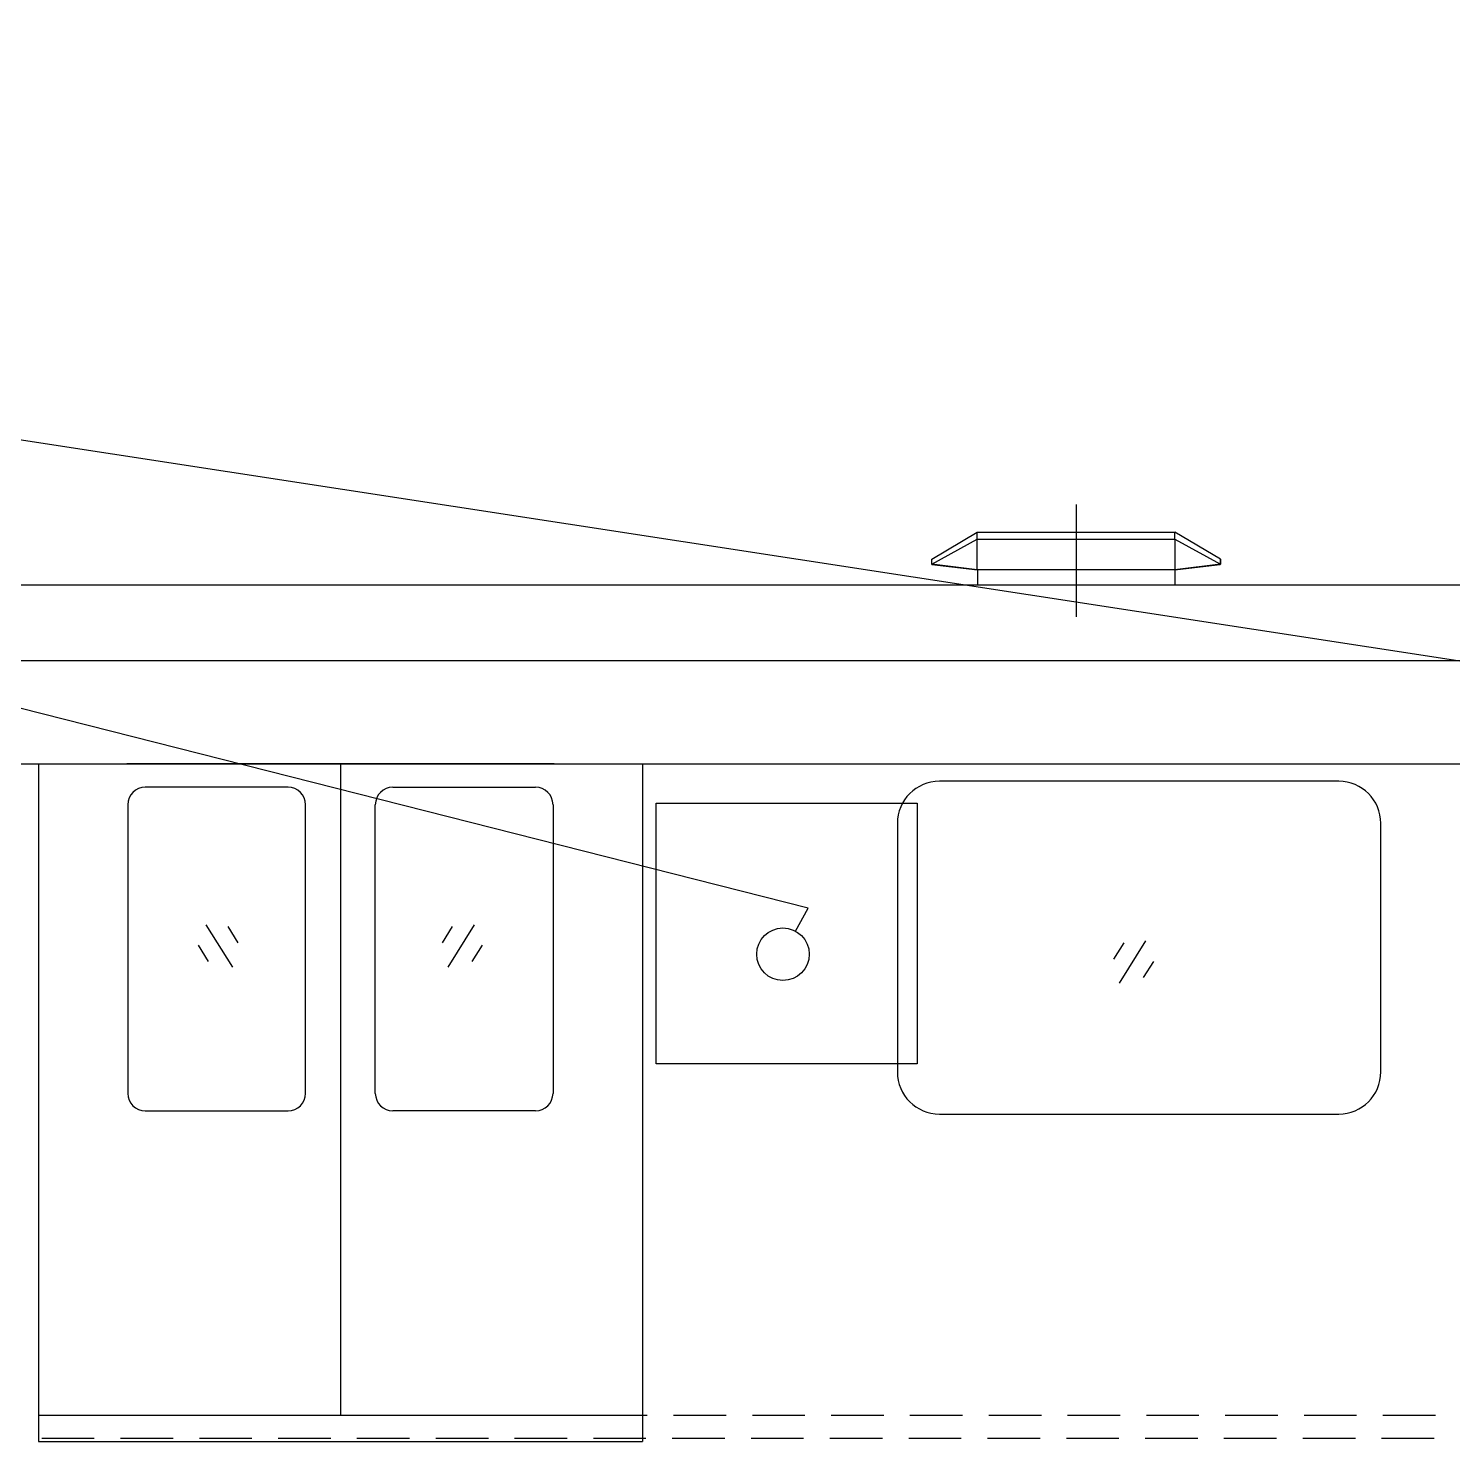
# Model space of a CAD drawing. Extents: x 39751 to 116307, y -36149 to -14965.
# Drawn here: x 55305 to 59370, y -20241 to -16207 of the extents above; entities that cross this region are included whole.
import ezdxf

# ---------------------------------------------------------------- set-up
doc = ezdxf.new("R2010")
doc.units = 0
doc.header["$LTSCALE"] = 1500
for name, pattern in [('CENTER', [1.32, 1.2, -0.05, 0.02, -0.05]), ('HIDDEN1', [0.15, 0.1, -0.05]), ('PHAN', [0.76, 0.57, -0.05, 0.02, -0.05, 0.02, -0.05]), ('PHANTOM', [0.95, 0.76, -0.05, 0.02, -0.05, 0.02, -0.05])]:
    doc.linetypes.add(name, pattern=pattern)
for name, color, linetype in [('1', 1, 'CENTER'), ('3', 3, 'Continuous'), ('confine0', 7, 'Continuous'), ('confine5', 4, 'CENTER'), ('confine9', 1, 'PHAN'), ('confinea', 3, 'Continuous')]:
    doc.layers.add(name, color=color, linetype=linetype)

# ---------------------------------------------------------------- blocks, each defined once
blk = doc.blocks.new('_DotBlank')
at = {"color": 0, "linetype": 'ByBlock', "lineweight": -2}
blk.add_line((-0.5, 0), (-1, 0), dxfattribs=at)
blk.add_circle((0, 0), 0.5, dxfattribs=at)

msp = doc.modelspace()

# ---------------------------------------------------------------- linework, layer by layer
at = {"color": 7, "ltscale": 0.1889}
for p, q in [((57883.7, -17722), (58013.7, -17645)), ((58707.7, -17722), (58577.7, -17645))]:
    msp.add_line(p, q, dxfattribs=at)
at = {"color": 7, "ltscale": 0.185448}
for p, q in [((57883.7, -17735.9), (58013.7, -17664.4)), ((58577.7, -17664.4), (58707.7, -17735.9))]:
    msp.add_line(p, q, dxfattribs=at)
at = {"color": 7}
for p, q in [((58013.7, -17645), (58577.7, -17645)), ((58013.7, -17664.4), (58577.7, -17664.4)), ((58577.7, -17751.9), (58013.7, -17751.9)), ((58577.4, -17752.8), (58014, -17752.8))]:
    msp.add_line(p, q, dxfattribs=at)
at = {"color": 7, "ltscale": 0.024355}
for p, q in [((58013.7, -17664.4), (58013.7, -17645)), ((58577.7, -17664.4), (58577.7, -17645))]:
    msp.add_line(p, q, dxfattribs=at)
at = {"color": 7, "ltscale": 0.109364}
for p, q in [((58013.7, -17751.9), (58013.7, -17664.4)), ((58577.7, -17664.4), (58577.7, -17751.9))]:
    msp.add_line(p, q, dxfattribs=at)
at = {"color": 7, "ltscale": 0.017397}
for p, q in [((57883.7, -17735.9), (57883.7, -17722)), ((58707.7, -17722), (58707.7, -17735.9)), ((58707.7, -17735.9), (58707.7, -17722))]:
    msp.add_line(p, q, dxfattribs=at)
at = {"color": 7, "ltscale": 0.001439}
for p, q in [((57884.3, -17736.9), (57883.7, -17735.9)), ((58707, -17736.9), (58707.7, -17735.9)), ((58707.7, -17735.9), (58707, -17736.9))]:
    msp.add_line(p, q, dxfattribs=at)
at = {"color": 7, "ltscale": 0.163727}
for p, q in [((58013.7, -17751.9), (57883.7, -17735.9)), ((58707.7, -17735.9), (58577.7, -17751.9))]:
    msp.add_line(p, q, dxfattribs=at)
at = {"color": 7, "ltscale": 0.163295}
for p, q in [((58014, -17752.8), (57884.3, -17736.9)), ((57884.3, -17736.9), (58014, -17752.8)), ((58707, -17736.9), (58577.4, -17752.8))]:
    msp.add_line(p, q, dxfattribs=at)
at = {"color": 7, "ltscale": 0.001106}
msp.add_line((58013.7, -17751.9), (58014, -17752.8), dxfattribs=at)
at = {"color": 7, "linetype": 'PHANTOM', "ltscale": 0.054045}
for p, q in [((58014, -17752.8), (58014, -17796)), ((58577.4, -17752.8), (58577.4, -17796))]:
    msp.add_line(p, q, dxfattribs=at)
at = {"color": 7, "ltscale": 0.247119}
msp.add_line((58211.7, -17752.8), (58014, -17752.8), dxfattribs=at)
at = {"color": 7, "ltscale": 0.020001}
for p, q in [((58235.7, -17752.8), (58219.7, -17752.8)), ((58291.7, -17752.8), (58275.7, -17752.8))]:
    msp.add_line(p, q, dxfattribs=at)
at = {"color": 7, "ltscale": 0.347113}
msp.add_line((58577.4, -17752.8), (58299.7, -17752.8), dxfattribs=at)
at = {"color": 7, "ltscale": 0.16329}
msp.add_line((58577.4, -17752.8), (58707, -17736.9), dxfattribs=at)
at = {"color": 7, "ltscale": 0.001104}
msp.add_line((58577.4, -17752.8), (58577.7, -17751.9), dxfattribs=at)
at = {"color": 7, "ltscale": 4.57764e-06}
msp.add_line((58707, -17736.9), (58707, -17736.9), dxfattribs=at)
for p, q in [((45205.7, -18011), (67135.7, -18011)), ((45205.7, -18306), (67135.7, -18306)), ((55333.7, -20166), (57057.7, -20166)), ((55333.7, -20241), (57057.7, -20241))]:
    msp.add_line(p, q)
at = {"layer": '1'}
msp.add_lwpolyline([(57097.3, -18418.5), (57841.7, -18418.5), (57841.7, -19162.9), (57097.3, -19162.9)], close=True, dxfattribs=at)
at = {"layer": '3'}
for p, q in [((57531.2, -18718.3), (47630.3, -16206.8)), ((47630.3, -16206.8), (64114.4, -18736.9))]:
    msp.add_line(p, q, dxfattribs=at)
at = {"layer": 'confine0'}
for p, q in [((67215.7, -17796), (46387, -17796)), ((55333.7, -18306), (55333.7, -20241)), ((56805.7, -18306), (55585.7, -18306)), ((56195.7, -18306), (56195.7, -20166)), ((56195.7, -18306), (56195.7, -20166)), ((56195.7, -18306), (56195.7, -20166)), ((56195.7, -18306), (56195.7, -20166)), ((57057.7, -18306), (57057.7, -20241)), ((59045.7, -18356), (57905.7, -18356)), ((57785.7, -18476), (57785.7, -19186)), ((59165.7, -19186), (59165.7, -18476)), ((57905.7, -19306), (59045.7, -19306))]:
    msp.add_line(p, q, dxfattribs=at)
at = {"layer": 'confine0', "color": 0}
for p, q in [((56046.1, -18373), (55638.7, -18373)), ((56345.3, -18373), (56752.6, -18373)), ((55588.7, -18423), (55588.7, -19247)), ((56096.1, -19247), (56096.1, -18423)), ((56295.3, -19247), (56295.3, -18423)), ((56802.6, -18423), (56802.6, -19247)), ((55888.2, -18886.3), (55812.9, -18765.6)), ((55904.2, -18817.5), (55875.2, -18771)), ((56487.1, -18817.5), (56516.1, -18771)), ((56503.1, -18886.3), (56578.4, -18765.6)), ((58403.8, -18863.6), (58432.8, -18817.1)), ((58419.8, -18932.4), (58495.1, -18811.7)), ((55819.4, -18870.4), (55790.4, -18823.9)), ((56572, -18870.4), (56601, -18823.9)), ((58488.7, -18916.6), (58517.7, -18870.1)), ((55638.7, -19297), (56046.1, -19297)), ((56752.6, -19297), (56345.3, -19297))]:
    msp.add_line(p, q, dxfattribs=at)
for centre, start, end in [((55638.7, -18423), 90, 180), ((56046.1, -18423), 0, 90), ((56345.3, -18423), 90, 180), ((56752.6, -18423), 0, 90), ((55638.7, -19247), 180, 270), ((56046.1, -19247), 270, 0), ((56345.3, -19247), 180, 270), ((56752.6, -19247), 270, 0)]:
    msp.add_arc(centre, 50, start, end, dxfattribs=at)
at = {"layer": 'confine0'}
for centre, start, end in [((57905.7, -18476), 90, 180), ((59045.7, -18476), 0, 90), ((57905.7, -19186), 180, 270), ((59045.7, -19186), 270, 0)]:
    msp.add_arc(centre, 120, start, end, dxfattribs=at)
at = {"layer": 'confine5'}
msp.add_line((58295.7, -17565.9), (58295.7, -17886.4), dxfattribs=at)
at = {"layer": 'confine9', "color": 2, "linetype": 'HIDDEN1'}
for p, q in [((43646.6, -20166), (67135.7, -20166)), ((43643, -20231), (67135.7, -20231))]:
    msp.add_line(p, q, dxfattribs=at)

# ---------------------------------------------------------------- block references
at = {"layer": 'confinea', "xscale": 150, "yscale": 150, "zscale": 150, "rotation": 241.2453244796767}
msp.add_blockref('_DotBlank', (57459, -18849.8), dxfattribs=at)

doc.saveas('drawing.dxf')
